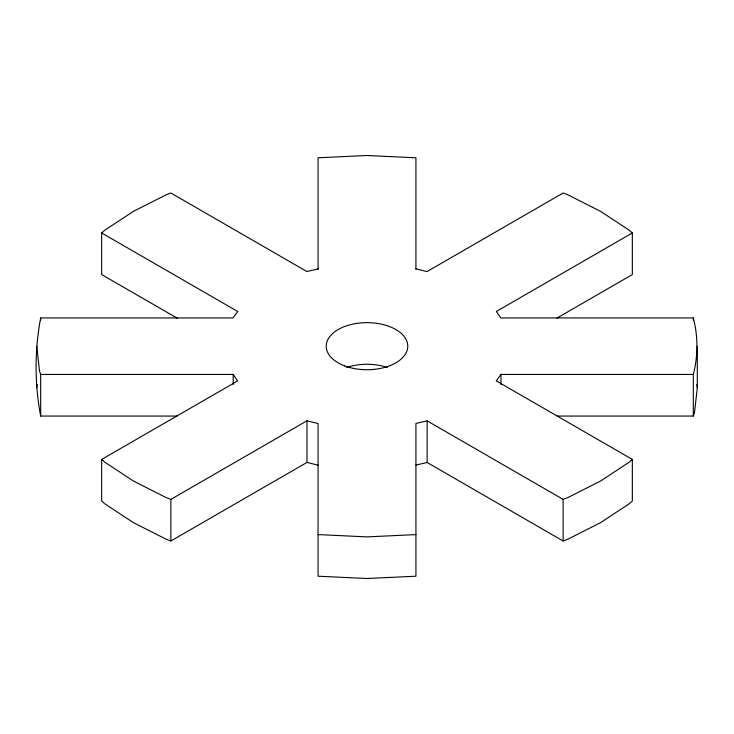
<?xml version="1.0" encoding="UTF-8"?>
<svg xmlns="http://www.w3.org/2000/svg" width="734" height="734" viewBox="0 0 734 734"><rect width="100%" height="100%" fill="white"/><g stroke="black" fill="none" stroke-linecap="round" stroke-linejoin="round"><path stroke-width="1.1" d="M177.05 416.059L40.682 416.059C34.571 384.02 34.571 349.98 40.682 317.941L232.999 317.941L237.788 311.546L101.659 232.953L104.953 230.1L133.441 211.346L165.93 194.905L170.857 192.996L306.849 271.507L318.07 268.938M36.7 387.809L37.085 384.414M415.93 268.827L427.014 271.589L563.143 192.996L568.07 194.905L600.559 211.346L629.047 230.1L632.341 232.953L496.358 311.464L500.799 317.941L693.318 317.941C698.126 336.291 698.126 356.091 693.318 374.441L693.318 416.059L557.097 416.059M697.3 346.191L697.3 387.809L694.474 412.701L693.318 416.059M693.318 374.441L501.001 374.441L496.212 380.836L632.341 459.429L632.341 501.047L629.047 503.9L600.559 522.654L568.07 539.095L563.143 541.004L427.151 462.493L415.93 465.062M632.341 459.429L629.047 462.282L600.559 481.036L568.07 497.478L563.143 499.386L427.151 420.876L415.93 423.435L415.93 576.208L367 578.502L318.07 576.208L318.07 423.555L306.986 420.793L170.857 499.386L165.93 497.478L133.441 481.036L104.953 462.282L101.659 459.429L237.642 380.918L233.201 374.441L40.682 374.441L39.526 371.083L36.7 346.191M101.659 459.429L101.659 501.047L104.953 503.9L133.441 522.654L165.93 539.095L170.857 541.004L306.986 462.411L318.07 465.173M556.904 318.125L632.341 274.571L632.341 232.953M415.93 534.591L367 536.884L318.07 534.591M177.619 318.418L101.659 274.571L101.659 232.953M696.915 384.414L697.3 387.809M693.318 317.941L693.318 320.189M563.143 499.386L563.143 541.004M501.001 374.441L501.001 384.561M427.151 420.876L427.151 462.493M415.93 269.24L415.93 157.792L367 155.498L318.07 157.792L318.07 269.314M306.986 420.793L306.986 462.411M233.201 374.441L233.201 384.561M170.857 499.386L170.857 541.004M40.682 317.941L40.682 320.189M40.682 374.441L40.682 416.059M346.622 367.422A40.774 23.543 0 0 1 387.396 367.422M344.787 365.936A40.774 23.543 0 0 0 407.719 347.43A40.774 23.543 0 0 0 348.494 325.208A40.774 23.543 0 0 0 344.787 365.936"/></g></svg>
